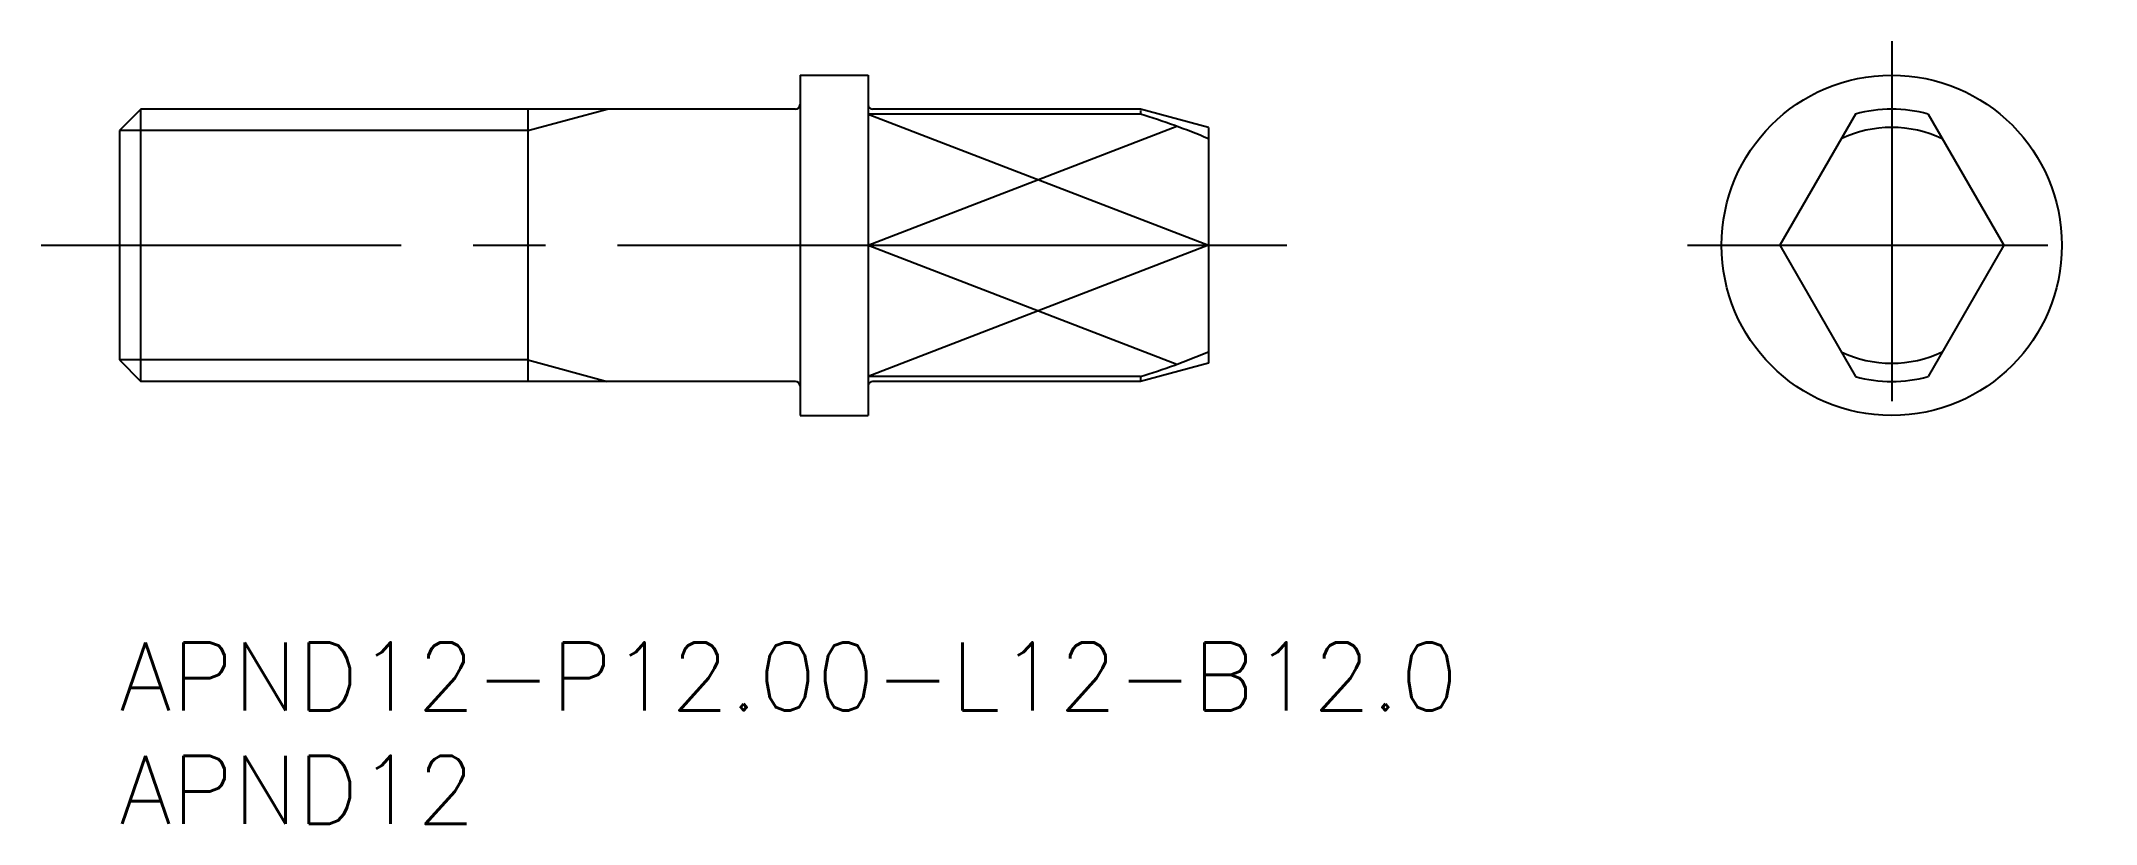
# Model space of a CAD drawing. Extents: x -3.5 to 87.1, y -8 to 26.5.
import ezdxf

# ---------------------------------------------------------------- set-up
doc = ezdxf.new("R2010")
doc.units = 0
doc.header["$LTSCALE"] = 0.5
doc.linetypes.add('CENTER', pattern=[50.8, 31.75, -6.35, 6.35, -6.35])
for name, color, linetype in [('MSM_CENTER', 1, 'CENTER'), ('MSM_CONTINUOUS', 7, 'CONTINUOUS'), ('MSM_NARROW', 5, 'CONTINUOUS'), ('MSM_PART_NUMBER', 7, 'CONTINUOUS')]:
    doc.layers.add(name, color=color, linetype=linetype)
doc.styles.get("Standard").update_dxf_attribs({"font": 'txt.shx', "height": 2, "bigfont": 'bigfont.shx'})

# ---------------------------------------------------------------- blocks, each defined once
blk = doc.blocks.new('*U3')
at = {"layer": 'MSM_PART_NUMBER'}
blk.add_text('APND12-P12.00-L12-B12.0', height=3, dxfattribs=at).set_placement((0, -3))
blk = doc.blocks.new('*U4')
at = {"layer": 'MSM_PART_NUMBER'}
blk.add_text('APND12', height=3, dxfattribs=at).set_placement((0, -8))

msp = doc.modelspace()

# ---------------------------------------------------------------- linework, layer by layer
at = {"layer": 'MSM_CENTER'}
for p, q in [((78.117, 26.5), (78.117, 8.5)), ((-3.45, 17.5), (51.45, 17.5)), ((69.117, 17.5), (87.117, 17.5))]:
    msp.add_line(p, q, dxfattribs=at)
at = {"layer": 'MSM_CONTINUOUS'}
for p, q in [((30, 25), (33, 25)), ((30, 25), (30, 10)), ((33, 25), (33, 10)), ((0.947, 23.5), (0, 22.553)), ((29.8, 23.5), (0.947, 23.5)), ((0.947, 11.5), (0.947, 23.5)), ((18, 23.5), (18, 11.5)), ((45, 23.283), (33, 23.283)), ((45, 23.5), (33.2, 23.5)), ((48, 22.696), (45, 23.5)), ((48, 22.696), (48, 12.304)), ((76.517, 23.283), (73.179, 17.5)), ((79.717, 23.283), (83.056, 17.5)), ((0, 22.553), (0, 12.447)), ((33, 17.5), (48, 17.5)), ((73.179, 17.5), (76.517, 11.717)), ((83.056, 17.5), (79.717, 11.717)), ((0, 12.447), (0.947, 11.5)), ((48, 12.304), (45, 11.5)), ((29.8, 11.5), (0.947, 11.5)), ((45, 11.717), (33, 11.717)), ((45, 11.5), (33.2, 11.5)), ((30, 10), (33, 10))]:
    msp.add_line(p, q, dxfattribs=at)
msp.add_circle((78.117, 17.5), 7.5, dxfattribs=at)
for centre, radius, start, end in [((29.8, 23.7), 0.2, 270, 0), ((33.2, 23.7), 0.2, 180, 270), ((36.053, -6.048), 30.665, 67.07018, 73.03602), ((78.117, 17.5), 5.196, 64.60262, 115.39738), ((78.117, 17.5), 6, 74.53399, 105.46601), ((36.053, 41.048), 30.665, 286.96398, 292.92982), ((78.117, 17.5), 5.196, 244.60262, 295.39738), ((29.8, 11.3), 0.2, 0, 90), ((33.2, 11.3), 0.2, 90, 180), ((78.117, 17.5), 6, 254.53399, 285.46601)]:
    msp.add_arc(centre, radius, start, end, dxfattribs=at)
at = {"layer": 'MSM_NARROW'}
for p, q in [((18, 22.553), (21.5, 23.5)), ((33, 23.283), (48, 17.5)), ((33, 17.5), (46.604, 22.745)), ((45, 23.44), (45, 23.28)), ((18, 22.553), (0, 22.553)), ((48, 17.5), (33, 11.717)), ((33, 17.5), (46.604, 12.255)), ((18, 12.447), (0, 12.447)), ((18, 12.447), (21.5, 11.5)), ((45, 11.72), (45, 11.56))]:
    msp.add_line(p, q, dxfattribs=at)

# ---------------------------------------------------------------- block references
at = {"layer": 'MSM_CONTINUOUS'}
for name in ['*U3', '*U4']:
    msp.add_blockref(name, (0, 0), dxfattribs=at)

doc.saveas('drawing.dxf')
